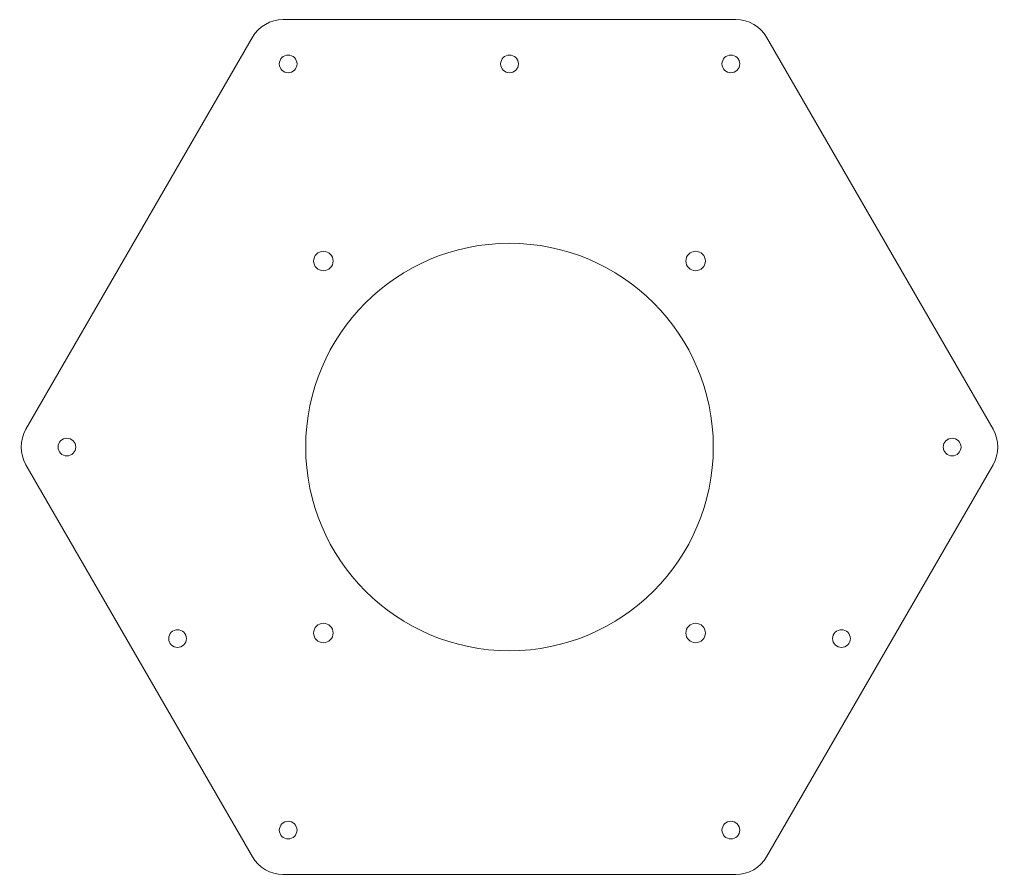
# Model space of a CAD drawing. Extents: x -197 to 80, y -105 to 136.
import ezdxf

# ---------------------------------------------------------------- set-up
doc = ezdxf.new("R2010")
doc.units = 0
doc.layers.get('0').update_dxf_attribs({"true_color": 0xffffff})
doc.layers.add('s001-#def-active-grp', color=7, linetype='Continuous', true_color=0xffffff)

# ---------------------------------------------------------------- blocks, each defined once
blk = doc.blocks.new('cap')
at = {"layer": 's001-#def-active-grp', "linetype": 'Continuous', "lineweight": 0}
for p, q in [((63.88, 120.64), (-63.88, 120.64)), ((-72.54, 115.64), (-136.42, 5)), ((136.42, 5), (72.54, 115.64)), ((-136.42, -5), (-72.54, -115.64)), ((72.54, -115.64), (136.42, -5)), ((-63.88, -120.64), (63.88, -120.64))]:
    blk.add_line(p, q, dxfattribs=at)
for centre, radius, start, end in [((-63.88, 110.64), 10, 90, 150), ((63.88, 110.64), 10, 30, 90), ((-62.44, 108.14), 2.5, 90, 180), ((-62.44, 108.14), 2.5, 0, 90), ((0, 108.14), 2.5, 90, -180), ((0, 108.14), 2.5, 0, 90), ((62.44, 108.14), 2.5, 90, 180), ((62.44, 108.14), 2.5, 0, 90), ((-62.44, 108.14), 2.5, 180, -90), ((-62.44, 108.14), 2.5, -90, 0), ((0, 108.14), 2.5, 180, -90), ((0, 108.14), 2.5, -90, 0), ((62.44, 108.14), 2.5, 180, -90), ((62.44, 108.14), 2.5, -90, 0), ((0, 0), 57.5, 90, 180), ((0, 0), 57.5, 0, 90), ((-52.5, 52.5), 2.75, 90, 180), ((-52.5, 52.5), 2.75, 0, 90), ((52.5, 52.5), 2.75, 90, 180), ((52.5, 52.5), 2.75, 0, 90), ((-52.5, 52.5), 2.75, 180, -90), ((-52.5, 52.5), 2.75, -90, 0), ((52.5, 52.5), 2.75, 180, -90), ((52.5, 52.5), 2.75, -90, 0), ((-127.76, 0), 10, 150, -150), ((127.76, 0), 10, -30, 30), ((-124.87, 0), 2.5, 90, 180), ((-124.87, 0), 2.5, 0, 90), ((124.87, 0), 2.5, 90, 180), ((124.87, 0), 2.5, 0, 90), ((-124.87, 0), 2.5, 180, -90), ((-124.87, 0), 2.5, -90, 0), ((0, 0), 57.5, 180, -90), ((0, 0), 57.5, -90, 0), ((124.87, 0), 2.5, -180, -90), ((124.87, 0), 2.5, -90, 0), ((-52.5, -52.5), 2.75, 90, 180), ((-52.5, -52.5), 2.75, 0, 90), ((52.5, -52.5), 2.75, 90, 180), ((52.5, -52.5), 2.75, 0, 90), ((-93.65, -54.07), 2.5, 90, 180), ((-93.65, -54.07), 2.5, 0, 90), ((-52.5, -52.5), 2.75, 180, -90), ((-52.5, -52.5), 2.75, -90, 0), ((52.5, -52.5), 2.75, 180, -90), ((52.5, -52.5), 2.75, -90, 0), ((93.65, -54.07), 2.5, 90, 180), ((93.65, -54.07), 2.5, 0, 90), ((-93.65, -54.07), 2.5, 180, -90), ((-93.65, -54.07), 2.5, -90, 0), ((93.65, -54.07), 2.5, 180, -90), ((93.65, -54.07), 2.5, -90, 0), ((-62.44, -108.14), 2.5, 90, 180), ((-62.44, -108.14), 2.5, 0, 90), ((62.44, -108.14), 2.5, 90, 180), ((62.44, -108.14), 2.5, 0, 90), ((-62.44, -108.14), 2.5, 180, -90), ((-62.44, -108.14), 2.5, -90, 0), ((62.44, -108.14), 2.5, 180, -90), ((62.44, -108.14), 2.5, -90, 0), ((-63.88, -110.64), 10, -150, -90), ((63.88, -110.64), 10, -90, -30)]:
    blk.add_arc(centre, radius, start, end, dxfattribs=at)

msp = doc.modelspace()

# ---------------------------------------------------------------- block references
msp.add_blockref('cap', (-58.52, 15.73))

doc.saveas('drawing.dxf')
